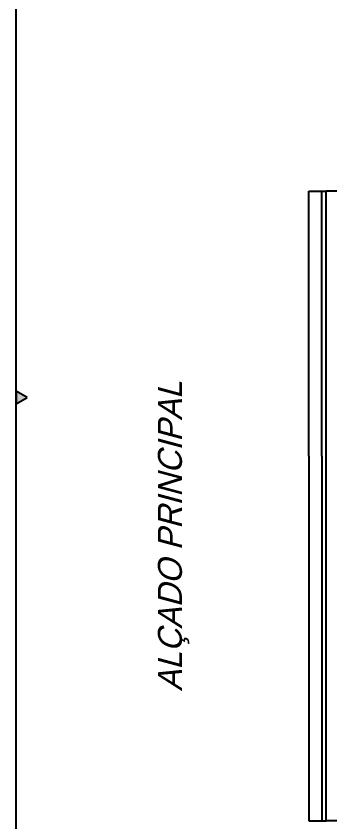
# Model space of a CAD drawing. Header units: millimetres. Extents: x -32 to 1412, y -324 to 2887.
# Drawn here: x 502.3 to 516.69, y 1887.22 to 1924.19 of the extents above; entities that cross this region are included whole.
import ezdxf

# ---------------------------------------------------------------- set-up
doc = ezdxf.new("R2010")
doc.units = ezdxf.units.MM
doc.header["$LTSCALE"] = 0.5
doc.layers.get('0').update_dxf_attribs({"linetype": 'CONTINUOUS'})
for name, color, linetype in [('ESQUADRIA', 7, 'CONTINUOUS'), ('ESTRUTURA', 7, 'ByBlock'), ('TEXTO', 7, 'ByBlock')]:
    doc.layers.add(name, color=color, linetype=linetype)

msp = doc.modelspace()

# ---------------------------------------------------------------- hatches: boundary and pattern name
msp.add_hatch(color=7).paths.add_polyline_path([(502.803, 1906.697), (502.304, 1906.985), (502.304, 1906.409)])

# ---------------------------------------------------------------- linework, layer by layer
at = {"color": 1}
msp.add_lwpolyline([(502.304, 1867.692), (502.304, 1993.84), (591.416, 1993.84), (591.416, 1867.692), (502.304, 1867.692)], dxfattribs=at)
at = {"color": 7}
msp.add_lwpolyline([(502.803, 1906.697), (502.304, 1906.985), (502.304, 1906.409)], close=True, dxfattribs=at)
at = {"layer": 'ESQUADRIA'}
msp.add_line((502.304, 1867.692), (502.304, 1993.84), dxfattribs=at)
at = {"layer": 'ESTRUTURA', "linetype": 'Continuous'}
for p, q in [((515.722, 1907.523), (515.722, 1916.161)), ((515.722, 1916.161), (516.32, 1916.161)), ((516.32, 1907.523), (516.32, 1916.161)), ((516.509, 1907.523), (516.509, 1916.161)), ((517.631, 1916.161), (516.509, 1916.161)), ((515.722, 1904.008), (515.722, 1907.523)), ((516.32, 1904.008), (516.32, 1907.523)), ((516.509, 1887.264), (516.509, 1907.523)), ((515.722, 1904.008), (515.722, 1887.264)), ((516.32, 1904.008), (516.32, 1887.264)), ((515.722, 1887.264), (516.32, 1887.264)), ((517.631, 1887.264), (516.509, 1887.264))]:
    msp.add_line(p, q, dxfattribs=at)
at = {"layer": 'ESTRUTURA'}
for p, q in [((516.32, 1916.161), (516.509, 1916.161)), ((516.32, 1887.264), (516.509, 1887.264))]:
    msp.add_line(p, q, dxfattribs=at)

# ---------------------------------------------------------------- texts
at = {"layer": 'TEXTO', "color": 4, "oblique": 15}
msp.add_text('ALÇADO PRINCIPAL', height=1.1, rotation=90, dxfattribs=at).set_placement((509.903, 1893.217))

doc.saveas('drawing.dxf')
